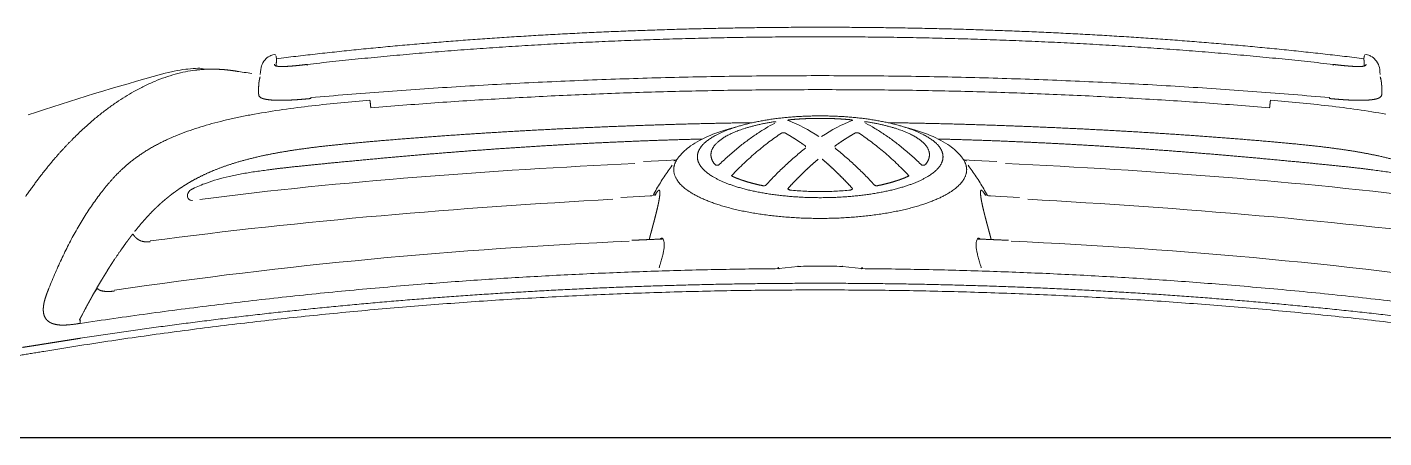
# Model space of a CAD drawing. Extents: x -1073 to 35213, y -1180 to 6950.
# Drawn here: x 18632.8 to 18697.9, y 868.6 to 888.3 of the extents above; entities that cross this region are included whole.
import ezdxf

# ---------------------------------------------------------------- set-up
doc = ezdxf.new("R2010")
doc.units = 0
doc.header["$LTSCALE"] = 25
doc.layers.get('0').update_dxf_attribs({"color": 9, "lineweight": 9})
doc.layers.add('04', color=9, linetype='Continuous', lineweight=9)
doc.layers.add('DATA TAVAN', color=160, linetype='Continuous', lineweight=30)

# ---------------------------------------------------------------- blocks, each defined once
blk = doc.blocks.new('p-araba-polo')
at = {"extrusion": (0, 0, -1)}
for p, q in [((0.02002, 0.30334), (0.02013, 0.30423)), ((0.01422, 0.26091), (0.01391, 0.26097)), ((0.01508, 0.26079), (0.01402, 0.26094)), ((0.01503, 0.26079), (0.01425, 0.2609)), ((0.01831, 0.26121), (0.0184, 0.2612)), ((0.08109, 0.08663), (0.08157, 0.09555)), ((0.06387, 0.07388), (0.06438, 0.08476)), ((0.0636, 0.06899), (0.06387, 0.07386)), ((0.06854, 0.07272), (0.06886, 0.07295)), ((0.1157, 0.01978), (0.11462, 0.01066))]:
    blk.add_line(p, q, dxfattribs=at)
for p, q in [((0.1157, -0.01977), (0.11462, -0.01066)), ((0.0636, -0.06898), (0.06387, -0.07386)), ((0.06387, -0.07388), (0.06438, -0.08475)), ((0.06854, -0.07272), (0.06886, -0.07295)), ((0.08109, -0.08663), (0.08157, -0.09555)), ((0.01422, -0.2609), (0.01391, -0.26097)), ((0.01508, -0.26079), (0.01402, -0.26094)), ((0.01503, -0.26079), (0.01425, -0.2609)), ((0.01831, -0.26121), (0.0184, -0.2612))]:
    blk.add_line(p, q)
at = {"flags": 128}
for points in [[(0.08077, 0.08163), (0.08096, 0.08412), (0.08109, 0.08662)], [(0.08077, -0.08162), (0.08096, -0.08412), (0.08109, -0.08662)]]:
    blk.add_lwpolyline(points, dxfattribs=at)
for points, degree in [([(0.15535, 0.37241), (0.15704, 0.38263), (0.15881, 0.39284), (0.16068, 0.40305), (0.1627, 0.41322), (0.16484, 0.42301)], 5), ([(0.02249, 0.31586), (0.02842, 0.33739), (0.03495, 0.35874), (0.04204, 0.37991)], 3), ([(0.08112, 0.38106), (0.0747, 0.37663), (0.0688, 0.37222), (0.06336, 0.36777), (0.0585, 0.36337), (0.05406, 0.35898)], 5), ([(0.15345, 0.38254), (0.1532, 0.3809), (0.15294, 0.37926), (0.15268, 0.37761), (0.15242, 0.37597), (0.15216, 0.37433), (0.1519, 0.37269), (0.15164, 0.37105)], 7), ([(0.12509, 0.36991), (0.12699, 0.37068), (0.12886, 0.37141), (0.13079, 0.37205), (0.13273, 0.37248), (0.13455, 0.37259)], 5), ([(0.12509, 0.36991), (0.12699, 0.37068), (0.12886, 0.37141), (0.13079, 0.37205), (0.13273, 0.37248), (0.13455, 0.37259)], 5), ([(0.13455, 0.37259), (0.13593, 0.37267), (0.1373, 0.3726), (0.13863, 0.37224), (0.13979, 0.37162), (0.14067, 0.37077), (0.14142, 0.36949)], 6), ([(0.13455, 0.37259), (0.1362, 0.37268), (0.13785, 0.37256), (0.13942, 0.37192), (0.14052, 0.37102), (0.14142, 0.36949)], 5), ([(0.15164, 0.37105), (0.15127, 0.36873), (0.15089, 0.36642), (0.15052, 0.3641), (0.15016, 0.36179), (0.14979, 0.35947), (0.14943, 0.35716), (0.14908, 0.35484)], 7), ([(0.14908, 0.35484), (0.14993, 0.36024), (0.15078, 0.36565), (0.15164, 0.37105)], 3), ([(0.14142, 0.36949), (0.14236, 0.36786), (0.14295, 0.36574), (0.14311, 0.36258), (0.1425, 0.35872), (0.14194, 0.35489)], 5), ([(0.12271, 0), (0.12272, 0.07123), (0.12528, 0.14246), (0.13042, 0.21356), (0.13824, 0.28443), (0.14908, 0.35484)], 5), ([(0.13716, 0.35363), (0.13426, 0.35211), (0.13245, 0.35111), (0.13109, 0.35037), (0.12966, 0.34957), (0.12827, 0.34879)], 5), ([(0.14038, 0.3553), (0.13997, 0.3551), (0.13957, 0.35489), (0.13917, 0.35468), (0.13877, 0.35447), (0.13836, 0.35426), (0.13796, 0.35405), (0.13756, 0.35384), (0.13716, 0.35363)], 8), ([(0.14194, 0.35489), (0.14125, 0.3549), (0.14057, 0.3549), (0.14019, 0.35486), (0.14018, 0.35479), (0.14048, 0.35469)], 5), ([(0.14048, 0.35469), (0.14018, 0.35479), (0.14019, 0.35486), (0.14057, 0.3549), (0.14125, 0.3549), (0.14194, 0.35489)], 5), ([(0.12827, 0.34879), (0.12613, 0.34758), (0.124, 0.34635), (0.12189, 0.34511), (0.1198, 0.34386), (0.11774, 0.34259), (0.1157, 0.34131), (0.11369, 0.34002), (0.1117, 0.33871)], 8), ([(0.12827, 0.34879), (0.1276, 0.34841), (0.12695, 0.34801), (0.12634, 0.34757), (0.12576, 0.34712), (0.12523, 0.34664)], 5), ([(0.1264, 0.3385), (0.12657, 0.33961), (0.12677, 0.34097), (0.12681, 0.3427), (0.12661, 0.3444), (0.12622, 0.34557), (0.12572, 0.3461), (0.12523, 0.34664)], 7), ([(0.1264, 0.33849), (0.12663, 0.34005), (0.12694, 0.34212), (0.12662, 0.34516), (0.12592, 0.34588), (0.12523, 0.34664)], 5), ([(0.05219, 0.30944), (0.05555, 0.31751), (0.05934, 0.32455), (0.06353, 0.33051), (0.06814, 0.3356), (0.07316, 0.34011), (0.0785, 0.34426)], 6), ([(0.1117, 0.33871), (0.10844, 0.33656), (0.10593, 0.3348), (0.10351, 0.33304), (0.10251, 0.3323), (0.1016, 0.33162)], 5), ([(0.1025, 0.09158), (0.10631, 0.1742), (0.11391, 0.25667), (0.12608, 0.33849)], 3), ([(0.09785, 0.32872), (0.09617, 0.32738), (0.09449, 0.326), (0.09283, 0.32458), (0.09118, 0.32311), (0.08957, 0.32159), (0.08798, 0.32001)], 6), ([(0.1016, 0.33162), (0.1011, 0.33124), (0.10061, 0.33087), (0.10009, 0.33047), (0.09957, 0.33007), (0.09905, 0.32966)], 5), ([(0.09905, 0.32966), (0.10052, 0.32869), (0.10212, 0.32774), (0.10319, 0.32465), (0.10299, 0.3231), (0.10275, 0.32128)], 5), ([(0.10275, 0.32128), (0.10299, 0.3231), (0.10319, 0.32465), (0.10212, 0.32774), (0.10052, 0.32869), (0.09905, 0.32966)], 5), ([(0.08248, 0.09953), (0.08654, 0.17365), (0.09271, 0.24768), (0.10242, 0.32128)], 3), ([(0.08798, 0.32001), (0.08689, 0.31892), (0.0858, 0.31779), (0.08473, 0.31664), (0.08368, 0.31545), (0.08264, 0.31421)], 5), ([(0.02013, 0.30425), (0.02063, 0.30803), (0.02126, 0.31132), (0.0225, 0.31587)], 3), ([(0.08264, 0.31421), (0.08211, 0.31358), (0.08159, 0.31295), (0.08106, 0.31229), (0.08055, 0.31164), (0.08003, 0.31096)], 5), ([(0.08003, 0.31096), (0.07916, 0.30981), (0.0783, 0.30864), (0.07746, 0.30744), (0.07664, 0.30621), (0.07584, 0.30495), (0.07506, 0.30366)], 6), ([(0.01968, 0.29844), (0.01977, 0.29994), (0.01982, 0.30154), (0.02003, 0.30335)], 3), ([(0.02048, 0.29888), (0.0205, 0.29903), (0.02051, 0.29919), (0.02053, 0.29934), (0.02055, 0.29949), (0.02057, 0.29965)], 5), ([(0.02057, 0.29965), (0.02054, 0.29939), (0.02051, 0.29914), (0.02048, 0.29888)], 3), ([(0.02059, 0.29958), (0.02059, 0.29958), (0.02059, 0.29958), (0.02059, 0.29958), (0.02059, 0.29958), (0.02059, 0.29958), (0.02059, 0.29958), (0.02059, 0.29958)], 7), ([(0.02061, 0.29948), (0.02061, 0.29948), (0.02061, 0.29948), (0.02061, 0.29948)], 3), ([(0.06152, 0.26706), (0.06286, 0.27335), (0.06438, 0.27928), (0.06609, 0.28483), (0.06802, 0.29006), (0.07015, 0.2949), (0.07251, 0.29945), (0.07506, 0.30366)], 7), ([(0.07917, 0.30303), (0.07867, 0.30274), (0.07824, 0.30237), (0.07792, 0.30191), (0.07766, 0.3014), (0.07741, 0.30088)], 5), ([(0.02017, 0.29502), (0.01987, 0.29615), (0.01958, 0.29729), (0.01968, 0.29839)], 3), ([(0.02127, 0.27882), (0.02085, 0.28113), (0.02051, 0.28344), (0.02026, 0.28575), (0.0201, 0.28807), (0.02003, 0.29039), (0.02005, 0.2927), (0.02017, 0.29502)], 7), ([(0.06529, 0.08893), (0.0687, 0.15862), (0.07363, 0.22829), (0.08254, 0.2975)], 3), ([(0.02211, 0.27255), (0.02183, 0.27507), (0.02149, 0.27746), (0.02109, 0.27983)], 3), ([(0.0257, 0.26906), (0.02524, 0.26899), (0.02481, 0.2689), (0.02441, 0.2688), (0.02404, 0.2687), (0.02371, 0.26858)], 5), ([(0.0257, 0.26906), (0.02667, 0.26922), (0.02778, 0.26932), (0.02902, 0.26938), (0.03041, 0.26936), (0.03194, 0.26932)], 5), ([(0.03376, 0.26826), (0.03342, 0.26886), (0.03305, 0.26918), (0.03268, 0.2693), (0.0323, 0.26931), (0.03194, 0.26932)], 5), ([(0.03497, 0.26164), (0.03489, 0.26351), (0.03473, 0.2652), (0.03447, 0.26662), (0.03413, 0.2676), (0.03376, 0.26826)], 5), ([(0.05472, 0.21463), (0.05545, 0.223), (0.05619, 0.23116), (0.057, 0.23901), (0.05791, 0.2466), (0.05894, 0.25376), (0.06014, 0.26062), (0.06152, 0.26706)], 7), ([(0.01508, 0.26079), (0.0105, 0.2237), (0.00687, 0.18651), (0.00409, 0.14926), (0.00205, 0.11197), (0.00069, 0.07466), (0, 0.03733), (0, 0)], 7), ([(0.01353, 0.26112), (0.01334, 0.26118), (0.01317, 0.26128), (0.01309, 0.26179)], 3), ([(0.01382, 0.261), (0.01385, 0.26099), (0.01388, 0.26098), (0.01391, 0.26097), (0.01394, 0.26096), (0.01398, 0.26096)], 5), ([(0.01398, 0.26096), (0.01398, 0.26095), (0.01399, 0.26095), (0.01399, 0.26095), (0.014, 0.26095), (0.014, 0.26095), (0.01401, 0.26095), (0.01402, 0.26094)], 7), ([(0.01402, 0.26094), (0.01409, 0.26092), (0.01415, 0.2609), (0.01452, 0.26087)], 3), ([(0.01402, 0.26094), (0.01404, 0.26094), (0.01407, 0.26093), (0.01411, 0.26092), (0.01416, 0.26091), (0.01423, 0.2609), (0.01431, 0.26089), (0.01442, 0.26088)], 7), ([(0.01508, 0.26079), (0.01503, 0.26079), (0.01502, 0.26079), (0.01503, 0.26079), (0.01505, 0.26079), (0.01508, 0.26079)], 5), ([(0.01508, 0.26079), (0.01503, 0.26079), (0.01502, 0.26079), (0.01503, 0.26079), (0.01505, 0.26079), (0.01508, 0.26079)], 5), ([(0.01508, 0.26079), (0.01681, 0.26084), (0.01855, 0.26088)], 2), ([(0.01883, 0.25795), (0.01884, 0.2596), (0.01875, 0.26091), (0.01853, 0.2615), (0.01828, 0.26174), (0.01803, 0.26176), (0.01777, 0.26178)], 6), ([(0.01819, 0.26122), (0.01824, 0.26122), (0.0183, 0.26121), (0.01836, 0.2612), (0.01842, 0.26119)], 4), ([(0.01844, 0.26119), (0.0184, 0.2612), (0.01836, 0.26121), (0.01831, 0.26121), (0.01827, 0.26122), (0.01823, 0.26122), (0.01819, 0.26122)], 6), ([(0.03483, 0.25265), (0.03494, 0.25452), (0.03502, 0.25639), (0.03506, 0.25822), (0.03505, 0.26), (0.03497, 0.26164)], 5), ([(0.06311, 0.21382), (0.06401, 0.22347), (0.06489, 0.23274), (0.06574, 0.24156), (0.06657, 0.24988), (0.06741, 0.2577), (0.06837, 0.265)], 6), ([(0.01783, 0.24604), (0.01805, 0.24795), (0.01827, 0.24986), (0.01847, 0.25175), (0.01864, 0.25356), (0.01876, 0.25522), (0.01882, 0.2567), (0.01883, 0.25795)], 7), ([(0.03417, 0.24422), (0.03432, 0.24589), (0.03447, 0.24758), (0.03461, 0.24927), (0.03473, 0.25096), (0.03483, 0.25265)], 5), ([(0.00457, 0), (0.00457, 0.04924), (0.00586, 0.09856), (0.00836, 0.14784), (0.01224, 0.19704), (0.01783, 0.24604)], 5), ([(0.01783, 0.24604), (0.01779, 0.24605), (0.01798, 0.24602), (0.01826, 0.24599)], 3), ([(0.03372, 0.24425), (0.03385, 0.24424), (0.03396, 0.24423), (0.03408, 0.24422), (0.03414, 0.24422), (0.03417, 0.24422)], 5), ([(0.03417, 0.24422), (0.03414, 0.24422), (0.03408, 0.24422), (0.03396, 0.24423), (0.03385, 0.24424), (0.03372, 0.24425)], 5), ([(0.03859, 0.21554), (0.03749, 0.21565), (0.03639, 0.21576), (0.03565, 0.21585), (0.03532, 0.2159), (0.03499, 0.21596)], 5), ([(0.03859, 0.21554), (0.03749, 0.21565), (0.03639, 0.21576), (0.03565, 0.21585), (0.03532, 0.2159), (0.03499, 0.21596)], 5), ([(0.05472, 0.21463), (0.05276, 0.19201), (0.05109, 0.16934), (0.04966, 0.14664), (0.04846, 0.12392), (0.04745, 0.10118), (0.04665, 0.07843), (0.04607, 0.05568), (0.04574, 0.03293)], 8), ([(0.04574, 0.03293), (0.04607, 0.05568), (0.04665, 0.07843), (0.04745, 0.10118), (0.04846, 0.12392), (0.04966, 0.14664), (0.05109, 0.16934), (0.05276, 0.19201), (0.05472, 0.21463)], 8), ([(0.06311, 0.21382), (0.0613, 0.19427), (0.05965, 0.17468), (0.05811, 0.15505), (0.05683, 0.13538), (0.0557, 0.11569), (0.05477, 0.09598), (0.05407, 0.07626), (0.05357, 0.05655)], 8), ([(0.05357, 0.05655), (0.05407, 0.07626), (0.05477, 0.09598), (0.0557, 0.11569), (0.05683, 0.13538), (0.05811, 0.15505), (0.05965, 0.17468), (0.0613, 0.19427), (0.06311, 0.21382)], 8), ([(0.10149, 0.07539), (0.10164, 0.07912), (0.1018, 0.08285), (0.10196, 0.08657), (0.10213, 0.0903)], 4), ([(0.07865, 0.07694), (0.07826, 0.07699), (0.07796, 0.07707), (0.07788, 0.07726), (0.07808, 0.07756), (0.07853, 0.07796), (0.07918, 0.07844), (0.07998, 0.07897)], 7), ([(0.07865, 0.07694), (0.07826, 0.07699), (0.07796, 0.07707), (0.07788, 0.07726), (0.07808, 0.07756), (0.07853, 0.07796), (0.07918, 0.07844), (0.07998, 0.07897)], 7), ([(0.08519, 0.07775), (0.0864, 0.07802), (0.08768, 0.07832), (0.089, 0.07864), (0.09037, 0.07899), (0.09178, 0.07936), (0.0932, 0.07973), (0.09465, 0.08012)], 7), ([(0.10138, 0.08192), (0.1004, 0.08166), (0.09943, 0.0814), (0.09846, 0.08114), (0.0975, 0.08088), (0.09655, 0.08063), (0.09559, 0.08037), (0.09465, 0.08012)], 7), ([(0.06887, 0.07296), (0.06796, 0.07229), (0.06705, 0.07162), (0.06618, 0.07095)], 3), ([(0.06885, 0.07294), (0.06885, 0.07295), (0.06886, 0.07295), (0.06887, 0.07296)], 3), ([(0.06885, 0.07294), (0.06885, 0.07295), (0.06886, 0.07295), (0.06887, 0.07296)], 3), ([(0.08519, 0.07775), (0.08397, 0.07749), (0.08282, 0.07726), (0.08176, 0.07708), (0.08079, 0.07694), (0.07993, 0.07687), (0.07921, 0.07686), (0.07865, 0.07694)], 7), ([(0.10149, 0.07539), (0.10134, 0.07549), (0.10119, 0.07559), (0.10109, 0.07573), (0.10106, 0.0759), (0.1011, 0.0761), (0.10121, 0.07633), (0.10138, 0.07656)], 7), ([(0.06162, 0.06735), (0.06757, 0.07265), (0.07406, 0.07241), (0.08041, 0.06604), (0.08585, 0.05387), (0.08973, 0.03731), (0.09163, 0.01856), (0.09163, 0)], 7), ([(0.0636, 0.06896), (0.06362, 0.0691), (0.06365, 0.06925), (0.0637, 0.06941), (0.06376, 0.06958), (0.06384, 0.06976), (0.06393, 0.06994), (0.06402, 0.07013)], 7), ([(0.04249, 0), (0.04249, 0.01509), (0.04403, 0.03018), (0.04712, 0.04349), (0.05145, 0.05322), (0.05641, 0.05836), (0.06143, 0.05887)], 6), ([(0.06143, 0.05887), (0.06667, 0.05941), (0.07196, 0.05488), (0.07664, 0.04523), (0.08001, 0.03151), (0.08169, 0.01575), (0.08169, 0)], 6), ([(0.06601, 0.05027), (0.06264, 0.05324), (0.05904, 0.05386), (0.05544, 0.05185), (0.05206, 0.04739), (0.04917, 0.04061), (0.0469, 0.03219), (0.04539, 0.02268)], 7), ([(0.06616, 0.04935), (0.06618, 0.04954), (0.06619, 0.04972), (0.06618, 0.04989), (0.06615, 0.05002), (0.06611, 0.05013), (0.06607, 0.05022), (0.06601, 0.05027)], 7), ([(0.07141, 0.04227), (0.07137, 0.04236), (0.07133, 0.04243), (0.07127, 0.04248), (0.0712, 0.0425), (0.07113, 0.04248), (0.07107, 0.04244), (0.07101, 0.04238)], 7), ([(0.07595, 0.02748), (0.07545, 0.02995), (0.07489, 0.03231), (0.07428, 0.03457), (0.07363, 0.0367), (0.07293, 0.0387), (0.07219, 0.04056), (0.07141, 0.04227)], 7), ([(0.04539, 0.02268), (0.04536, 0.02251), (0.04534, 0.02233), (0.04533, 0.02214), (0.04532, 0.02196), (0.04533, 0.02178), (0.04534, 0.02162), (0.04536, 0.0215)], 7), ([(0.04536, 0.0215), (0.04537, 0.02138), (0.0454, 0.02129), (0.04543, 0.02123), (0.04546, 0.0212), (0.0455, 0.0212), (0.04553, 0.02124), (0.04557, 0.02131)], 7), ([(0.11564, 0.01993), (0.11533, 0.01994), (0.11515, 0.01999), (0.11511, 0.02009), (0.11525, 0.02021), (0.11559, 0.02035)], 5), ([(0.11564, 0.01993), (0.11533, 0.01994), (0.11515, 0.01999), (0.11511, 0.02009), (0.11525, 0.02021), (0.11559, 0.02035)], 5), ([(0.11559, 0.02035), (0.11562, 0.02023), (0.11564, 0.02011), (0.11566, 0.01999), (0.11568, 0.01987), (0.1157, 0.01978)], 5), ([(0.04437, 0.01477), (0.04417, 0.01272), (0.044, 0.01064), (0.04387, 0.00853), (0.04377, 0.00641), (0.0437, 0.00428), (0.04367, 0.00214), (0.04367, 0)], 7), ([(0.04467, 0.01541), (0.04463, 0.01551), (0.04458, 0.01554), (0.04453, 0.01552), (0.04448, 0.01539), (0.04443, 0.01522), (0.0444, 0.01501), (0.04437, 0.01477)], 7), ([(0.05237, 0.00064), (0.04922, 0.00551), (0.04666, 0.01037), (0.04469, 0.01521)], 3), ([(0.0506, 0.01776), (0.05059, 0.01758), (0.05059, 0.0174), (0.0506, 0.01723), (0.05061, 0.01709), (0.05064, 0.01697), (0.05067, 0.01686), (0.05071, 0.01679)], 7), ([(0.0508, 0.01862), (0.05076, 0.01855), (0.05072, 0.01846), (0.05069, 0.01835), (0.05065, 0.01822), (0.05063, 0.01808), (0.05061, 0.01792), (0.0506, 0.01776)], 7), ([(0.05071, 0.01679), (0.05148, 0.01541), (0.05229, 0.01404), (0.05314, 0.01266), (0.05402, 0.01128), (0.05494, 0.0099), (0.05589, 0.00852), (0.05688, 0.00713)], 7), ([(0.07722, 0.01541), (0.07498, 0.01335), (0.07282, 0.01129), (0.07073, 0.00922), (0.06872, 0.00715), (0.06679, 0.00507), (0.06495, 0.00299), (0.06318, 0.00091)], 7), ([(0.07783, 0.01477), (0.07781, 0.01501), (0.07775, 0.01522), (0.07768, 0.01539), (0.07756, 0.01552), (0.07745, 0.01554), (0.07733, 0.01551), (0.07722, 0.01541)], 7), ([(0.07768, 0.01494), (0.07773, 0.01499), (0.0778, 0.01501), (0.07786, 0.01499), (0.07793, 0.01493), (0.07799, 0.01484), (0.07803, 0.01473), (0.07806, 0.01461)], 7), ([(0.05749, 0.00712), (0.05724, 0.00709), (0.05697, 0.00701), (0.05688, 0.00713)], 3), ([(0.05688, 0.00713), (0.05697, 0.00701), (0.05724, 0.00709), (0.05749, 0.00712)], 3), ([(0, 0), (-0.00005, 0), (-0.00006, 0), (-0.00005, 0), (-0.00003, 0), (0, 0)], 5), ([(0, 0), (-0.00005, 0), (-0.00006, 0), (-0.00005, 0), (-0.00003, 0), (0, 0)], 5), ([(0.01508, -0.26079), (0.0105, -0.2237), (0.00687, -0.18651), (0.00409, -0.14926), (0.00205, -0.11197), (0.00069, -0.07466), (0, -0.03733), (0, 0)], 7), ([(0.00457, 0), (0.00457, -0.04924), (0.00586, -0.09856), (0.00836, -0.14784), (0.01224, -0.19704), (0.01783, -0.24604)], 5), ([(0.04249, 0), (0.04249, -0.01509), (0.04403, -0.03018), (0.04712, -0.04349), (0.05145, -0.05321), (0.05641, -0.05836), (0.06143, -0.05887)], 6), ([(0.04437, -0.01477), (0.04417, -0.01272), (0.044, -0.01064), (0.04387, -0.00853), (0.04377, -0.00641), (0.0437, -0.00428), (0.04367, -0.00214), (0.04367, 0)], 7), ([(0.06143, -0.05887), (0.06667, -0.0594), (0.07196, -0.05488), (0.07664, -0.04523), (0.08001, -0.03151), (0.08169, -0.01575), (0.08169, 0)], 6), ([(0.06162, -0.06735), (0.06757, -0.07265), (0.07406, -0.07241), (0.08041, -0.06604), (0.08585, -0.05387), (0.08973, -0.03731), (0.09163, -0.01855), (0.09163, 0)], 7), ([(0.12271, 0), (0.12272, -0.07123), (0.12528, -0.14246), (0.13042, -0.21356), (0.13824, -0.28443), (0.14908, -0.35484)], 5), ([(0.05237, -0.00064), (0.04922, -0.0055), (0.04666, -0.01037), (0.04469, -0.01521)], 3), ([(0.07722, -0.01541), (0.07498, -0.01335), (0.07282, -0.01129), (0.07073, -0.00922), (0.06872, -0.00714), (0.06679, -0.00507), (0.06495, -0.00299), (0.06318, -0.00091)], 7), ([(0.05071, -0.01679), (0.05148, -0.01541), (0.05229, -0.01403), (0.05314, -0.01266), (0.05402, -0.01128), (0.05494, -0.00989), (0.05589, -0.00851), (0.05688, -0.00713)], 7), ([(0.05749, -0.00712), (0.05724, -0.00709), (0.05697, -0.00701), (0.05688, -0.00713)], 3), ([(0.05688, -0.00713), (0.05697, -0.00701), (0.05724, -0.00709), (0.05749, -0.00712)], 3), ([(0.04467, -0.01541), (0.04463, -0.01551), (0.04458, -0.01554), (0.04453, -0.01551), (0.04448, -0.01539), (0.04443, -0.01522), (0.0444, -0.01501), (0.04437, -0.01477)], 7), ([(0.0506, -0.01775), (0.05059, -0.01758), (0.05059, -0.0174), (0.0506, -0.01723), (0.05061, -0.01708), (0.05064, -0.01696), (0.05067, -0.01686), (0.05071, -0.01679)], 7), ([(0.0508, -0.01862), (0.05076, -0.01855), (0.05072, -0.01846), (0.05069, -0.01835), (0.05065, -0.01822), (0.05063, -0.01807), (0.05061, -0.01792), (0.0506, -0.01775)], 7), ([(0.07783, -0.01477), (0.07781, -0.01501), (0.07775, -0.01522), (0.07768, -0.01539), (0.07756, -0.01551), (0.07745, -0.01554), (0.07733, -0.01551), (0.07722, -0.01541)], 7), ([(0.07768, -0.01494), (0.07773, -0.01499), (0.0778, -0.01501), (0.07786, -0.01499), (0.07793, -0.01493), (0.07799, -0.01484), (0.07803, -0.01473), (0.07806, -0.01461)], 7), ([(0.04539, -0.02268), (0.04536, -0.02251), (0.04534, -0.02233), (0.04533, -0.02214), (0.04532, -0.02195), (0.04533, -0.02178), (0.04534, -0.02162), (0.04536, -0.02149)], 7), ([(0.04536, -0.02149), (0.04537, -0.02138), (0.0454, -0.02129), (0.04543, -0.02122), (0.04546, -0.0212), (0.0455, -0.0212), (0.04553, -0.02124), (0.04557, -0.02131)], 7), ([(0.06601, -0.05027), (0.06264, -0.05324), (0.05904, -0.05386), (0.05544, -0.05185), (0.05206, -0.04739), (0.04917, -0.04061), (0.0469, -0.03219), (0.04539, -0.02268)], 7), ([(0.11564, -0.01992), (0.11533, -0.01994), (0.11515, -0.01999), (0.11511, -0.02009), (0.11525, -0.02021), (0.11559, -0.02035)], 5), ([(0.11564, -0.01992), (0.11533, -0.01994), (0.11515, -0.01999), (0.11511, -0.02009), (0.11525, -0.02021), (0.11559, -0.02035)], 5), ([(0.11559, -0.02035), (0.11562, -0.02023), (0.11564, -0.02011), (0.11566, -0.01999), (0.11568, -0.01987), (0.1157, -0.01977)], 5), ([(0.07595, -0.02748), (0.07545, -0.02994), (0.07489, -0.03231), (0.07428, -0.03457), (0.07363, -0.0367), (0.07293, -0.0387), (0.07219, -0.04056), (0.07141, -0.04227)], 7), ([(0.05472, -0.21463), (0.05276, -0.19201), (0.05109, -0.16934), (0.04966, -0.14664), (0.04846, -0.12392), (0.04745, -0.10118), (0.04665, -0.07843), (0.04607, -0.05568), (0.04574, -0.03292)], 8), ([(0.04574, -0.03292), (0.04607, -0.05568), (0.04665, -0.07843), (0.04745, -0.10118), (0.04846, -0.12392), (0.04966, -0.14664), (0.05109, -0.16934), (0.05276, -0.19201), (0.05472, -0.21463)], 8), ([(0.07141, -0.04227), (0.07137, -0.04236), (0.07133, -0.04243), (0.07127, -0.04248), (0.0712, -0.0425), (0.07113, -0.04248), (0.07107, -0.04244), (0.07101, -0.04238)], 7), ([(0.06616, -0.04935), (0.06618, -0.04954), (0.06619, -0.04972), (0.06618, -0.04989), (0.06615, -0.05002), (0.06611, -0.05013), (0.06607, -0.05022), (0.06601, -0.05027)], 7), ([(0.06311, -0.21382), (0.0613, -0.19427), (0.05965, -0.17468), (0.05811, -0.15505), (0.05683, -0.13538), (0.0557, -0.11569), (0.05477, -0.09598), (0.05407, -0.07626), (0.05357, -0.05655)], 8), ([(0.05357, -0.05655), (0.05407, -0.07626), (0.05477, -0.09598), (0.0557, -0.11569), (0.05683, -0.13538), (0.05811, -0.15505), (0.05965, -0.17468), (0.0613, -0.19427), (0.06311, -0.21382)], 8), ([(0.0636, -0.06896), (0.06362, -0.06909), (0.06365, -0.06925), (0.0637, -0.06941), (0.06376, -0.06958), (0.06384, -0.06976), (0.06393, -0.06994), (0.06402, -0.07013)], 7), ([(0.06887, -0.07296), (0.06796, -0.07229), (0.06705, -0.07162), (0.06618, -0.07095)], 3), ([(0.06885, -0.07294), (0.06885, -0.07295), (0.06886, -0.07295), (0.06887, -0.07296)], 3), ([(0.06885, -0.07294), (0.06885, -0.07295), (0.06886, -0.07295), (0.06887, -0.07296)], 3), ([(0.07865, -0.07693), (0.07826, -0.07699), (0.07796, -0.07707), (0.07788, -0.07726), (0.07808, -0.07756), (0.07853, -0.07796), (0.07918, -0.07844), (0.07998, -0.07896)], 7), ([(0.07865, -0.07693), (0.07826, -0.07699), (0.07796, -0.07707), (0.07788, -0.07726), (0.07808, -0.07756), (0.07853, -0.07796), (0.07918, -0.07844), (0.07998, -0.07896)], 7), ([(0.08519, -0.07775), (0.08397, -0.07749), (0.08282, -0.07726), (0.08176, -0.07708), (0.08079, -0.07694), (0.07993, -0.07687), (0.07921, -0.07686), (0.07865, -0.07693)], 7), ([(0.08519, -0.07775), (0.0864, -0.07802), (0.08768, -0.07831), (0.089, -0.07864), (0.09037, -0.07899), (0.09178, -0.07935), (0.0932, -0.07973), (0.09465, -0.08012)], 7), ([(0.10149, -0.07539), (0.10134, -0.07549), (0.10119, -0.07559), (0.10109, -0.07573), (0.10106, -0.0759), (0.1011, -0.0761), (0.10121, -0.07632), (0.10138, -0.07656)], 7), ([(0.10149, -0.07539), (0.10164, -0.07912), (0.1018, -0.08284), (0.10196, -0.08657), (0.10213, -0.0903)], 4), ([(0.10138, -0.08192), (0.1004, -0.08166), (0.09943, -0.0814), (0.09846, -0.08114), (0.0975, -0.08088), (0.09655, -0.08062), (0.09559, -0.08037), (0.09465, -0.08012)], 7), ([(0.06529, -0.08893), (0.0687, -0.15862), (0.07363, -0.22828), (0.08254, -0.2975)], 3), ([(0.1025, -0.09158), (0.10631, -0.1742), (0.11391, -0.25667), (0.12608, -0.33849)], 3), ([(0.08248, -0.09953), (0.08654, -0.17365), (0.09271, -0.24768), (0.10242, -0.32128)], 3), ([(0.05472, -0.21463), (0.05545, -0.223), (0.05619, -0.23116), (0.057, -0.23901), (0.05791, -0.2466), (0.05894, -0.25375), (0.06014, -0.26062), (0.06152, -0.26706)], 7), ([(0.06311, -0.21382), (0.06401, -0.22347), (0.06489, -0.23274), (0.06574, -0.24156), (0.06657, -0.24988), (0.06741, -0.25769), (0.06837, -0.265)], 6), ([(0.03859, -0.21554), (0.03749, -0.21565), (0.03639, -0.21576), (0.03565, -0.21584), (0.03532, -0.2159), (0.03499, -0.21596)], 5), ([(0.03859, -0.21554), (0.03749, -0.21565), (0.03639, -0.21576), (0.03565, -0.21584), (0.03532, -0.2159), (0.03499, -0.21596)], 5), ([(0.01783, -0.24604), (0.01779, -0.24604), (0.01798, -0.24602), (0.01826, -0.24599)], 3), ([(0.01783, -0.24604), (0.01805, -0.24795), (0.01827, -0.24986), (0.01847, -0.25175), (0.01864, -0.25355), (0.01876, -0.25522), (0.01882, -0.2567), (0.01883, -0.25795)], 7), ([(0.03372, -0.24425), (0.03385, -0.24424), (0.03396, -0.24423), (0.03408, -0.24422), (0.03414, -0.24422), (0.03417, -0.24421)], 5), ([(0.03417, -0.24421), (0.03414, -0.24422), (0.03408, -0.24422), (0.03396, -0.24423), (0.03385, -0.24424), (0.03372, -0.24425)], 5), ([(0.03417, -0.24421), (0.03432, -0.24589), (0.03447, -0.24758), (0.03461, -0.24927), (0.03473, -0.25096), (0.03483, -0.25265)], 5), ([(0.03483, -0.25265), (0.03494, -0.25452), (0.03502, -0.25639), (0.03506, -0.25822), (0.03505, -0.26), (0.03497, -0.26164)], 5), ([(0.01883, -0.25795), (0.01884, -0.2596), (0.01875, -0.26091), (0.01853, -0.2615), (0.01828, -0.26174), (0.01803, -0.26176), (0.01777, -0.26178)], 6), ([(0.01353, -0.26112), (0.01334, -0.26117), (0.01317, -0.26128), (0.01309, -0.26179)], 3), ([(0.01382, -0.261), (0.01385, -0.26099), (0.01388, -0.26098), (0.01391, -0.26097), (0.01394, -0.26096), (0.01398, -0.26095)], 5), ([(0.01398, -0.26095), (0.01398, -0.26095), (0.01399, -0.26095), (0.01399, -0.26095), (0.014, -0.26095), (0.014, -0.26095), (0.01401, -0.26094), (0.01402, -0.26094)], 7), ([(0.01402, -0.26094), (0.01409, -0.26092), (0.01415, -0.2609), (0.01452, -0.26087)], 3), ([(0.01402, -0.26094), (0.01404, -0.26094), (0.01407, -0.26093), (0.01411, -0.26092), (0.01416, -0.26091), (0.01423, -0.2609), (0.01431, -0.26089), (0.01442, -0.26088)], 7), ([(0.01508, -0.26079), (0.01503, -0.26079), (0.01502, -0.26079), (0.01503, -0.26079), (0.01505, -0.26079), (0.01508, -0.26079)], 5), ([(0.01508, -0.26079), (0.01503, -0.26079), (0.01502, -0.26079), (0.01503, -0.26079), (0.01505, -0.26079), (0.01508, -0.26079)], 5), ([(0.01508, -0.26079), (0.01681, -0.26084), (0.01855, -0.26088)], 2), ([(0.01819, -0.26122), (0.01824, -0.26122), (0.0183, -0.26121), (0.01836, -0.2612), (0.01842, -0.26119)], 4), ([(0.01844, -0.26119), (0.0184, -0.2612), (0.01836, -0.26121), (0.01831, -0.26121), (0.01827, -0.26122), (0.01823, -0.26122), (0.01819, -0.26122)], 6), ([(0.03497, -0.26164), (0.03489, -0.26351), (0.03473, -0.2652), (0.03447, -0.26662), (0.03413, -0.2676), (0.03376, -0.26826)], 5), ([(0.0257, -0.26906), (0.02524, -0.26899), (0.02481, -0.2689), (0.02441, -0.2688), (0.02404, -0.2687), (0.02371, -0.26858)], 5), ([(0.0257, -0.26906), (0.02667, -0.26922), (0.02778, -0.26932), (0.02902, -0.26938), (0.03041, -0.26935), (0.03194, -0.26932)], 5), ([(0.03376, -0.26826), (0.03342, -0.26886), (0.03305, -0.26918), (0.03268, -0.2693), (0.0323, -0.26931), (0.03194, -0.26932)], 5), ([(0.06152, -0.26706), (0.06286, -0.27335), (0.06438, -0.27928), (0.06609, -0.28483), (0.06802, -0.29006), (0.07015, -0.2949), (0.07251, -0.29944), (0.07506, -0.30366)], 7)]:
    blk.add_open_spline(points, degree=degree)
for points, degree, knots in [([(0.15164, 0.37105), (0.15194, 0.37296), (0.15256, 0.37679), (0.15315, 0.38062), (0.15345, 0.38254)], 3, [0, 0, 0, 0, 0.500002, 1, 1, 1, 1]), ([(0.15535, 0.37241), (0.15371, 0.36215), (0.15042, 0.34164), (0.14607, 0.31078), (0.14215, 0.27986), (0.13867, 0.24889), (0.13562, 0.21788), (0.133, 0.18682), (0.13079, 0.15573), (0.12899, 0.12462), (0.1276, 0.09348), (0.12662, 0.06233), (0.126, 0.03117), (0.12593, 0.01039), (0.12589, 0)], 3, [0, 0, 0, 0, 0.083333, 0.166666, 0.25, 0.333333, 0.416666, 0.5, 0.583333, 0.666666, 0.75, 0.833333, 0.916667, 1, 1, 1, 1]), ([(0.0785, 0.34426), (0.08038, 0.34568), (0.08415, 0.34852), (0.09024, 0.35258), (0.09664, 0.35644), (0.10334, 0.3601), (0.11033, 0.36355), (0.11757, 0.36683), (0.12258, 0.36889), (0.12509, 0.36991)], 3, [0, 0, 0, 0, 0.142744, 0.285902, 0.429075, 0.572117, 0.714996, 0.857678, 1, 1, 1, 1]), ([(0.05406, 0.35898), (0.05263, 0.35754), (0.04977, 0.35465), (0.04589, 0.35034), (0.0423, 0.34605), (0.03901, 0.3418), (0.03602, 0.33757), (0.03327, 0.33337), (0.03167, 0.3306), (0.03087, 0.32921)], 3, [0, 0, 0, 0, 0.142856, 0.285712, 0.428569, 0.571427, 0.714284, 0.857142, 1, 1, 1, 1]), ([(0.14194, 0.35489), (0.14038, 0.34415), (0.13726, 0.32267), (0.1331, 0.29037), (0.12936, 0.25802), (0.12604, 0.22562), (0.12422, 0.20399), (0.12331, 0.19317)], 3, [0, 0, 0, 0, 0.2, 0.4, 0.6, 0.8, 1, 1, 1, 1]), ([(0.14187, 0.35443), (0.14187, 0.35443), (0.14187, 0.35443), (0.14187, 0.35443), (0.14187, 0.35443), (0.14187, 0.35443), (0.14187, 0.35443), (0.14187, 0.35443), (0.14187, 0.35443), (0.14187, 0.35443), (0.14187, 0.35443)], 5, [0, 0, 0, 0, 0, 0, 1, 1, 1, 1, 1, 1.000001, 1.000001, 1.000001, 1.000001, 1.000001, 1.000001]), ([(0.14187, 0.35443), (0.14187, 0.35443), (0.14187, 0.35443), (0.14187, 0.35443), (0.14187, 0.35443), (0.14187, 0.35443), (0.14187, 0.35443), (0.14187, 0.35443), (0.14187, 0.35443), (0.14187, 0.35443), (0.14187, 0.35443)], 5, [0, 0, 0, 0, 0, 0, 1, 1, 1, 1, 1, 1.000001, 1.000001, 1.000001, 1.000001, 1.000001, 1.000001]), ([(0.12523, 0.34664), (0.1257, 0.34703), (0.12663, 0.34782), (0.12772, 0.34846), (0.12827, 0.34879)], 3, [0, 0, 0, 0, 0.497077, 1, 1, 1, 1]), ([(0.03087, 0.32921), (0.02996, 0.32752), (0.02813, 0.32416), (0.02588, 0.31916), (0.02397, 0.3142), (0.02245, 0.3093), (0.02127, 0.30444), (0.0208, 0.30124), (0.02057, 0.29965)], 3, [0, 0, 0, 0, 0.166666, 0.333333, 0.5, 0.666667, 0.833333, 1, 1, 1, 1]), ([(0.04165, 0.27132), (0.04203, 0.27334), (0.04278, 0.27737), (0.04406, 0.28325), (0.04544, 0.28896), (0.04694, 0.29446), (0.04857, 0.29972), (0.0503, 0.30474), (0.05156, 0.30787), (0.05219, 0.30944)], 3, [0, 0, 0, 0, 0.14299, 0.285846, 0.42866, 0.571442, 0.714235, 0.857051, 1, 1, 1, 1]), ([(0.06837, 0.265), (0.06866, 0.26712), (0.06923, 0.27135), (0.07026, 0.27751), (0.07147, 0.28345), (0.07291, 0.28912), (0.07443, 0.29383), (0.07594, 0.29774), (0.07691, 0.29983), (0.07741, 0.30088)], 3, [0, 0, 0, 0, 0.158147, 0.316114, 0.473938, 0.631662, 0.789307, 0.893445, 1, 1, 1, 1]), ([(0.07829, 0.30231), (0.07842, 0.30245), (0.07868, 0.30272), (0.07901, 0.30293), (0.07917, 0.30303)], 3, [0, 0, 0, 0, 0.498736, 1, 1, 1, 1]), ([(0.07917, 0.30303), (0.0795, 0.30317), (0.08014, 0.30346), (0.08126, 0.30351), (0.08184, 0.30323), (0.08213, 0.30309)], 3, [0, 0, 0, 0, 0.334219, 0.667128, 1, 1, 1, 1]), ([(0.08213, 0.30309), (0.08231, 0.30294), (0.08266, 0.30264), (0.08298, 0.30186), (0.08305, 0.30126), (0.08309, 0.30097)], 3, [0, 0, 0, 0, 0.331791, 0.664325, 1, 1, 1, 1]), ([(0.02048, 0.29888), (0.02041, 0.29825), (0.02028, 0.29696), (0.02021, 0.29567), (0.02017, 0.29502)], 3, [0, 0, 0, 0, 0.490502, 1, 1, 1, 1]), ([(0.01309, 0.2618), (0.0133, 0.26283), (0.01419, 0.26501), (0.01736, 0.26792), (0.01902, 0.26832), (0.02261, 0.26858)], 3, [0, 0, 0, 0, 0.07302, 0.262364, 1, 1, 1, 1]), ([(0.0239, 0.26865), (0.02396, 0.26867), (0.02449, 0.26882), (0.02513, 0.26895), (0.0257, 0.26906)], 3, [0, 0, 0, 0, 0.111026, 1, 1, 1, 1]), ([(0.02465, 0.26849), (0.02465, 0.26849), (0.02465, 0.26849), (0.02465, 0.26849), (0.02465, 0.26849), (0.02465, 0.26849), (0.02465, 0.26849)], 3, [0, 0, 0, 0, 1, 1, 1, 1, 1, 1, 1]), ([(0.03194, 0.26932), (0.03225, 0.26933), (0.03288, 0.26935), (0.03347, 0.26862), (0.03376, 0.26826)], 3, [0, 0, 0, 0, 0.496902, 1, 1, 1, 1]), ([(0.03376, 0.26826), (0.03391, 0.26794), (0.03421, 0.26731), (0.03457, 0.2658), (0.03484, 0.26392), (0.03493, 0.2624), (0.03497, 0.26164)], 3, [0, 0, 0, 0, 0.249651, 0.50002, 0.750356, 1, 1, 1, 1]), ([(0.03499, 0.21596), (0.03539, 0.22059), (0.03619, 0.22988), (0.03764, 0.24381), (0.03936, 0.25775), (0.04088, 0.26679), (0.04165, 0.27132)], 3, [0, 0, 0, 0, 0.247766, 0.497058, 0.747807, 1, 1, 1, 1]), ([(0.01398, 0.26096), (0.01399, 0.26095), (0.014, 0.26095), (0.01401, 0.26095), (0.01402, 0.26094)], 2, [0, 0, 0, 0.5, 0.5, 1, 1, 1]), ([(0.01999, 0.26657), (0.01999, 0.26657), (0.01999, 0.26657), (0.01999, 0.26657), (0.01999, 0.26657), (0.01999, 0.26657), (0.01999, 0.26657), (0.01999, 0.26657), (0.01999, 0.26657), (0.01999, 0.26657), (0.01999, 0.26657)], 5, [0, 0, 0, 0, 0, 0, 1, 1, 1, 1, 1, 1, 1, 1, 1, 1, 1]), ([(0.01999, 0.26657), (0.01999, 0.26657), (0.01999, 0.26657), (0.01999, 0.26657), (0.01999, 0.26657), (0.01999, 0.26657), (0.01999, 0.26657), (0.01999, 0.26657), (0.01999, 0.26657), (0.01999, 0.26657), (0.01999, 0.26657)], 5, [0, 0, 0, 0, 0, 0, 1, 1, 1, 1, 1, 1, 1, 1, 1, 1, 1]), ([(0.03497, 0.26164), (0.03499, 0.26094), (0.03504, 0.25955), (0.03502, 0.25729), (0.03495, 0.25499), (0.03487, 0.25343), (0.03483, 0.25265)], 3, [0, 0, 0, 0, 0.251327, 0.501735, 0.751271, 1, 1, 1, 1]), ([(0.02319, 0), (0.02323, 0.01165), (0.02332, 0.03494), (0.02397, 0.06987), (0.02503, 0.10479), (0.02653, 0.1397), (0.02847, 0.17458), (0.03081, 0.20944), (0.03275, 0.23265), (0.03372, 0.24425)], 3, [0, 0, 0, 0, 0.142868, 0.285725, 0.428582, 0.571438, 0.714291, 0.857142, 1, 1, 1, 1]), ([(0.03859, 0.21554), (0.03779, 0.20529), (0.03618, 0.1848), (0.03423, 0.15403), (0.03262, 0.12325), (0.03139, 0.09244), (0.03052, 0.06163), (0.02999, 0.03082), (0.02993, 0.01027), (0.0299, 0)], 3, [0, 0, 0, 0, 0.14291, 0.285803, 0.428665, 0.571538, 0.714372, 0.857182, 1, 1, 1, 1]), ([(0.12331, 0.19317), (0.12257, 0.18356), (0.1211, 0.16432), (0.11934, 0.13544), (0.11789, 0.10655), (0.11681, 0.07763), (0.11603, 0.04871), (0.11581, 0.02942), (0.1157, 0.01978)], 3, [0, 0, 0, 0, 0.166667, 0.333329, 0.499994, 0.666662, 0.833329, 1, 1, 1, 1]), ([(0.08058, 0.08018), (0.07851, 0.07902), (0.07436, 0.07671), (0.0707, 0.07421), (0.06887, 0.07296)], 3, [0, 0, 0, 0, 0.497743, 1, 1, 1, 1]), ([(0.08063, 0.07935), (0.08057, 0.07931), (0.08015, 0.07902), (0.07942, 0.07822), (0.08107, 0.08062), (0.08077, 0.08163)], 3, [0, 0, 0, 0, 0.049965, 0.344308, 1, 1, 1, 1]), ([(0.10149, 0.07539), (0.10181, 0.07523), (0.10246, 0.07491), (0.10383, 0.07473), (0.10544, 0.07479), (0.10723, 0.07505), (0.10848, 0.07533), (0.10911, 0.07548)], 3, [0, 0, 0, 0, 0.19954, 0.398751, 0.598409, 0.798825, 1, 1, 1, 1]), ([(0.10911, 0.07548), (0.10986, 0.07566), (0.11136, 0.07604), (0.11341, 0.07666), (0.11472, 0.07708), (0.11525, 0.07726)], 3, [0, 0, 0, 0, 0.371057, 0.742346, 1, 1, 1, 1]), ([(0.048, 0.04095), (0.05018, 0.04959), (0.05426, 0.05961), (0.05988, 0.06592), (0.06207, 0.06774)], 3, [0, 0, 0, 0, 0.724927, 1, 1, 1, 1]), ([(0.04593, 0.02173), (0.04675, 0.02323), (0.04839, 0.02623), (0.05128, 0.03074), (0.05448, 0.03526), (0.05803, 0.03978), (0.06189, 0.04429), (0.06473, 0.04729), (0.06616, 0.04879)], 3, [0, 0, 0, 0, 0.16668, 0.33334, 0.5, 0.66666, 0.83332, 1, 1, 1, 1]), ([(0.06616, 0.04935), (0.06615, 0.04925), (0.06612, 0.04905), (0.06604, 0.04878), (0.06594, 0.04855), (0.06586, 0.04845), (0.06582, 0.04841)], 3, [0, 0, 0, 0, 0.249941, 0.499809, 0.750049, 1, 1, 1, 1]), ([(0.0508, 0.01862), (0.05147, 0.01961), (0.0528, 0.02159), (0.0557, 0.02556), (0.05967, 0.03052), (0.06413, 0.03548), (0.06796, 0.03943), (0.06999, 0.0414), (0.07101, 0.04238)], 3, [0, 0, 0, 0, 0.125004, 0.250006, 0.499999, 0.749992, 0.874995, 1, 1, 1, 1]), ([(0.07101, 0.04238), (0.07105, 0.04241), (0.07112, 0.04247), (0.07123, 0.04248), (0.07133, 0.04241), (0.07139, 0.04232), (0.07141, 0.04227)], 3, [0, 0, 0, 0, 0.250044, 0.499974, 0.749882, 1, 1, 1, 1]), ([(0.07565, 0.02604), (0.07398, 0.02447), (0.07064, 0.02134), (0.06608, 0.01661), (0.06182, 0.01188), (0.05929, 0.00872), (0.05803, 0.00713)], 3, [0, 0, 0, 0, 0.25, 0.5, 0.750001, 1, 1, 1, 1]), ([(0.07595, 0.02748), (0.07597, 0.02735), (0.076, 0.02709), (0.07595, 0.02665), (0.07583, 0.02626), (0.07571, 0.02611), (0.07565, 0.02604)], 3, [0, 0, 0, 0, 0.250006, 0.500022, 0.750005, 1, 1, 1, 1]), ([(0.04536, 0.02149), (0.04535, 0.02157), (0.04533, 0.02174), (0.04533, 0.02205), (0.04535, 0.02238), (0.04537, 0.02258), (0.04539, 0.02268)], 3, [0, 0, 0, 0, 0.252843, 0.501765, 0.750957, 1, 1, 1, 1]), ([(0.04557, 0.02131), (0.04555, 0.02128), (0.0455, 0.02121), (0.04544, 0.02122), (0.04539, 0.02131), (0.04537, 0.02143), (0.04536, 0.02149)], 3, [0, 0, 0, 0, 0.250438, 0.501916, 0.753209, 1, 1, 1, 1]), ([(0.08008, 0.02338), (0.08008, 0.02338), (0.08008, 0.02338), (0.08008, 0.02338), (0.08008, 0.02338), (0.08008, 0.02338), (0.08008, 0.02338)], 3, [0, 0, 0, 0, 1, 1, 1, 1, 1, 1, 1]), ([(0.08008, 0.02338), (0.08008, 0.02338), (0.08008, 0.02338), (0.08008, 0.02338), (0.08008, 0.02338), (0.08008, 0.02338), (0.08008, 0.02338)], 3, [0, 0, 0, 0, 1, 1, 1, 1, 1, 1, 1]), ([(0.08022, 0.02243), (0.08022, 0.02243), (0.08022, 0.02243), (0.08022, 0.02243), (0.08022, 0.02243), (0.08022, 0.02243), (0.08022, 0.02243)], 3, [0, 0, 0, 0, 1, 1, 1, 1, 1, 1, 1]), ([(0.08034, 0.02153), (0.08034, 0.02153), (0.08034, 0.02153), (0.08034, 0.02153), (0.08034, 0.02153), (0.08034, 0.02153), (0.08034, 0.02153)], 3, [0, 0, 0, 0, 1, 1, 1, 1, 1, 1, 1]), ([(0.08034, 0.02153), (0.08034, 0.02153), (0.08034, 0.02153), (0.08034, 0.02153), (0.08034, 0.02153), (0.08034, 0.02153), (0.08034, 0.02153)], 3, [0, 0, 0, 0, 1, 1, 1, 1, 1, 1, 1]), ([(0.04437, 0.01477), (0.04439, 0.0149), (0.04442, 0.01517), (0.0445, 0.01543), (0.04459, 0.01554), (0.04464, 0.01545), (0.04467, 0.01541)], 3, [0, 0, 0, 0, 0.250017, 0.50001, 0.749992, 1, 1, 1, 1]), ([(0.07806, 0.01461), (0.07801, 0.01474), (0.07791, 0.01501), (0.07775, 0.01496), (0.07768, 0.01494)], 3, [0, 0, 0, 0, 0.500677, 1, 1, 1, 1]), ([(0.07876, 0), (0.07875, 0.00123), (0.07874, 0.0037), (0.0786, 0.00739), (0.07838, 0.01104), (0.07817, 0.01342), (0.07806, 0.01461)], 3, [0, 0, 0, 0, 0.25, 0.5, 0.75, 1, 1, 1, 1]), ([(0.05847, 0.00759), (0.05844, 0.00759), (0.0584, 0.00759), (0.0584, 0.00761), (0.05841, 0.00762)], 3, [0, 0, 0, 0, 0.500023, 1, 1, 1, 1]), ([(0.11455, 0), (0.11456, 0.00178), (0.11456, 0.00534), (0.1146, 0.00889), (0.11462, 0.01066)], 3, [0, 0, 0, 0, 0.5, 1, 1, 1, 1]), ([(0.02319, 0), (0.02323, -0.01165), (0.02332, -0.03494), (0.02397, -0.06987), (0.02503, -0.10479), (0.02653, -0.1397), (0.02847, -0.17458), (0.03081, -0.20944), (0.03275, -0.23265), (0.03372, -0.24425)], 3, [0, 0, 0, 0, 0.142868, 0.285725, 0.428582, 0.571438, 0.714291, 0.857142, 1, 1, 1, 1]), ([(0.03859, -0.21554), (0.03779, -0.20529), (0.03618, -0.1848), (0.03423, -0.15403), (0.03262, -0.12324), (0.03139, -0.09244), (0.03052, -0.06163), (0.02999, -0.03082), (0.02993, -0.01027), (0.0299, 0)], 3, [0, 0, 0, 0, 0.14291, 0.285803, 0.428665, 0.571538, 0.714372, 0.857182, 1, 1, 1, 1]), ([(0.07876, 0), (0.07875, -0.00123), (0.07874, -0.0037), (0.0786, -0.00739), (0.07838, -0.01104), (0.07817, -0.01342), (0.07806, -0.01461)], 3, [0, 0, 0, 0, 0.25, 0.5, 0.75, 1, 1, 1, 1]), ([(0.11455, 0), (0.11456, -0.00178), (0.11456, -0.00534), (0.1146, -0.00888), (0.11462, -0.01066)], 3, [0, 0, 0, 0, 0.5, 1, 1, 1, 1]), ([(0.15535, -0.37241), (0.15371, -0.36215), (0.15042, -0.34164), (0.14607, -0.31078), (0.14215, -0.27986), (0.13867, -0.24889), (0.13562, -0.21788), (0.133, -0.18682), (0.13079, -0.15573), (0.12899, -0.12462), (0.1276, -0.09348), (0.12662, -0.06233), (0.126, -0.03117), (0.12593, -0.01039), (0.12589, 0)], 3, [0, 0, 0, 0, 0.083333, 0.166666, 0.25, 0.333333, 0.416666, 0.5, 0.583333, 0.666666, 0.75, 0.833333, 0.916667, 1, 1, 1, 1]), ([(0.07565, -0.02604), (0.07398, -0.02447), (0.07064, -0.02134), (0.06608, -0.01661), (0.06182, -0.01188), (0.05929, -0.00871), (0.05803, -0.00713)], 3, [0, 0, 0, 0, 0.25, 0.5, 0.750001, 1, 1, 1, 1]), ([(0.05847, -0.00759), (0.05844, -0.00759), (0.0584, -0.00758), (0.0584, -0.00761), (0.05841, -0.00762)], 3, [0, 0, 0, 0, 0.500023, 1, 1, 1, 1]), ([(0.04437, -0.01477), (0.04439, -0.0149), (0.04442, -0.01517), (0.0445, -0.01543), (0.04459, -0.01554), (0.04464, -0.01545), (0.04467, -0.01541)], 3, [0, 0, 0, 0, 0.250017, 0.50001, 0.749992, 1, 1, 1, 1]), ([(0.0508, -0.01862), (0.05147, -0.01961), (0.0528, -0.02159), (0.0557, -0.02556), (0.05967, -0.03052), (0.06413, -0.03547), (0.06796, -0.03943), (0.06999, -0.0414), (0.07101, -0.04238)], 3, [0, 0, 0, 0, 0.125004, 0.250006, 0.499999, 0.749992, 0.874995, 1, 1, 1, 1]), ([(0.07806, -0.01461), (0.07801, -0.01474), (0.07791, -0.01501), (0.07775, -0.01496), (0.07768, -0.01494)], 3, [0, 0, 0, 0, 0.500677, 1, 1, 1, 1]), ([(0.04536, -0.02149), (0.04535, -0.02157), (0.04533, -0.02174), (0.04533, -0.02205), (0.04535, -0.02238), (0.04537, -0.02258), (0.04539, -0.02268)], 3, [0, 0, 0, 0, 0.252843, 0.501765, 0.750957, 1, 1, 1, 1]), ([(0.04557, -0.02131), (0.04555, -0.02128), (0.0455, -0.02121), (0.04544, -0.02122), (0.04539, -0.02131), (0.04537, -0.02143), (0.04536, -0.02149)], 3, [0, 0, 0, 0, 0.250438, 0.501916, 0.753209, 1, 1, 1, 1]), ([(0.04593, -0.02173), (0.04675, -0.02323), (0.04839, -0.02623), (0.05128, -0.03074), (0.05448, -0.03526), (0.05803, -0.03978), (0.06189, -0.04429), (0.06473, -0.04729), (0.06616, -0.04879)], 3, [0, 0, 0, 0, 0.16668, 0.33334, 0.5, 0.66666, 0.83332, 1, 1, 1, 1]), ([(0.08008, -0.02337), (0.08008, -0.02337), (0.08008, -0.02337), (0.08008, -0.02337), (0.08008, -0.02337), (0.08008, -0.02337), (0.08008, -0.02337)], 3, [0, 0, 0, 0, 1, 1, 1, 1, 1, 1, 1]), ([(0.08008, -0.02338), (0.08008, -0.02338), (0.08008, -0.02338), (0.08008, -0.02338), (0.08008, -0.02338), (0.08008, -0.02338), (0.08008, -0.02338)], 3, [0, 0, 0, 0, 1, 1, 1, 1, 1, 1, 1]), ([(0.08022, -0.02243), (0.08022, -0.02243), (0.08022, -0.02243), (0.08022, -0.02243), (0.08022, -0.02243), (0.08022, -0.02243), (0.08022, -0.02243)], 3, [0, 0, 0, 0, 1, 1, 1, 1, 1, 1, 1]), ([(0.08034, -0.02153), (0.08034, -0.02153), (0.08034, -0.02153), (0.08034, -0.02153), (0.08034, -0.02153), (0.08034, -0.02153), (0.08034, -0.02153)], 3, [0, 0, 0, 0, 1, 1, 1, 1, 1, 1, 1]), ([(0.08034, -0.02153), (0.08034, -0.02153), (0.08034, -0.02153), (0.08034, -0.02153), (0.08034, -0.02153), (0.08034, -0.02153), (0.08034, -0.02153)], 3, [0, 0, 0, 0, 1, 1, 1, 1, 1, 1, 1]), ([(0.12331, -0.19317), (0.12257, -0.18355), (0.1211, -0.16432), (0.11934, -0.13544), (0.11789, -0.10654), (0.11681, -0.07763), (0.11603, -0.04871), (0.11581, -0.02942), (0.1157, -0.01977)], 3, [0, 0, 0, 0, 0.166667, 0.333329, 0.499994, 0.666662, 0.833329, 1, 1, 1, 1]), ([(0.07595, -0.02748), (0.07597, -0.02735), (0.076, -0.02709), (0.07595, -0.02665), (0.07583, -0.02626), (0.07571, -0.02611), (0.07565, -0.02604)], 3, [0, 0, 0, 0, 0.250006, 0.500022, 0.750005, 1, 1, 1, 1]), ([(0.048, -0.04094), (0.05018, -0.04959), (0.05426, -0.05961), (0.05988, -0.06592), (0.06207, -0.06774)], 3, [0, 0, 0, 0, 0.724927, 1, 1, 1, 1]), ([(0.07101, -0.04238), (0.07105, -0.04241), (0.07112, -0.04247), (0.07123, -0.04247), (0.07133, -0.04241), (0.07139, -0.04232), (0.07141, -0.04227)], 3, [0, 0, 0, 0, 0.250044, 0.499974, 0.749882, 1, 1, 1, 1]), ([(0.06616, -0.04935), (0.06615, -0.04925), (0.06612, -0.04905), (0.06604, -0.04878), (0.06594, -0.04855), (0.06586, -0.04845), (0.06582, -0.0484)], 3, [0, 0, 0, 0, 0.249941, 0.499809, 0.750049, 1, 1, 1, 1]), ([(0.08058, -0.08018), (0.07851, -0.07902), (0.07436, -0.0767), (0.0707, -0.07421), (0.06887, -0.07296)], 3, [0, 0, 0, 0, 0.497743, 1, 1, 1, 1]), ([(0.10149, -0.07539), (0.10181, -0.07523), (0.10246, -0.07491), (0.10383, -0.07473), (0.10544, -0.07479), (0.10723, -0.07505), (0.10848, -0.07533), (0.10911, -0.07547)], 3, [0, 0, 0, 0, 0.19954, 0.398751, 0.598409, 0.798825, 1, 1, 1, 1]), ([(0.10911, -0.07547), (0.10986, -0.07566), (0.11136, -0.07604), (0.11341, -0.07666), (0.11472, -0.07708), (0.11525, -0.07726)], 3, [0, 0, 0, 0, 0.371057, 0.742346, 1, 1, 1, 1]), ([(0.08063, -0.07935), (0.08057, -0.07931), (0.08015, -0.07902), (0.07942, -0.07822), (0.08107, -0.08062), (0.08077, -0.08162)], 3, [0, 0, 0, 0, 0.049965, 0.344308, 1, 1, 1, 1]), ([(0.14194, -0.35489), (0.14038, -0.34415), (0.13726, -0.32267), (0.1331, -0.29037), (0.12936, -0.25802), (0.12604, -0.22562), (0.12422, -0.20399), (0.12331, -0.19317)], 3, [0, 0, 0, 0, 0.2, 0.4, 0.6, 0.8, 1, 1, 1, 1]), ([(0.03499, -0.21596), (0.03539, -0.22059), (0.03619, -0.22988), (0.03764, -0.24381), (0.03936, -0.25775), (0.04088, -0.26679), (0.04165, -0.27132)], 3, [0, 0, 0, 0, 0.247766, 0.497058, 0.747807, 1, 1, 1, 1]), ([(0.03497, -0.26164), (0.03499, -0.26094), (0.03504, -0.25954), (0.03502, -0.25729), (0.03495, -0.25499), (0.03487, -0.25343), (0.03483, -0.25265)], 3, [0, 0, 0, 0, 0.251327, 0.501735, 0.751271, 1, 1, 1, 1]), ([(0.01309, -0.2618), (0.0133, -0.26283), (0.01419, -0.26501), (0.01736, -0.26792), (0.01902, -0.26832), (0.02261, -0.26858)], 3, [0, 0, 0, 0, 0.07302, 0.262364, 1, 1, 1, 1]), ([(0.01398, -0.26095), (0.01399, -0.26095), (0.014, -0.26095), (0.01401, -0.26095), (0.01402, -0.26094)], 2, [0, 0, 0, 0.5, 0.5, 1, 1, 1]), ([(0.01999, -0.26657), (0.01999, -0.26657), (0.01999, -0.26657), (0.01999, -0.26657), (0.01999, -0.26657), (0.01999, -0.26657), (0.01999, -0.26657), (0.01999, -0.26657), (0.01999, -0.26657), (0.01999, -0.26657), (0.01999, -0.26657)], 5, [0, 0, 0, 0, 0, 0, 1, 1, 1, 1, 1, 1, 1, 1, 1, 1, 1]), ([(0.01999, -0.26657), (0.01999, -0.26657), (0.01999, -0.26657), (0.01999, -0.26657), (0.01999, -0.26657), (0.01999, -0.26657), (0.01999, -0.26657), (0.01999, -0.26657), (0.01999, -0.26657), (0.01999, -0.26657), (0.01999, -0.26657)], 5, [0, 0, 0, 0, 0, 0, 1, 1, 1, 1, 1, 1, 1, 1, 1, 1, 1]), ([(0.03376, -0.26826), (0.03391, -0.26794), (0.03421, -0.26731), (0.03457, -0.2658), (0.03484, -0.26392), (0.03493, -0.2624), (0.03497, -0.26164)], 3, [0, 0, 0, 0, 0.249651, 0.50002, 0.750356, 1, 1, 1, 1]), ([(0.06837, -0.265), (0.06866, -0.26712), (0.06923, -0.27135), (0.07026, -0.27751), (0.07147, -0.28345), (0.07291, -0.28911), (0.07443, -0.29383), (0.07594, -0.29774), (0.07691, -0.29982), (0.07741, -0.30088)], 3, [0, 0, 0, 0, 0.158147, 0.316114, 0.473938, 0.631662, 0.789307, 0.893445, 1, 1, 1, 1]), ([(0.0239, -0.26865), (0.02396, -0.26867), (0.02449, -0.26882), (0.02513, -0.26895), (0.0257, -0.26906)], 3, [0, 0, 0, 0, 0.111026, 1, 1, 1, 1]), ([(0.02465, -0.26849), (0.02465, -0.26849), (0.02465, -0.26849), (0.02465, -0.26849), (0.02465, -0.26849), (0.02465, -0.26849), (0.02465, -0.26849)], 3, [0, 0, 0, 0, 1, 1, 1, 1, 1, 1, 1]), ([(0.03194, -0.26932), (0.03225, -0.26933), (0.03288, -0.26935), (0.03347, -0.26862), (0.03376, -0.26826)], 3, [0, 0, 0, 0, 0.496902, 1, 1, 1, 1])]:
    blk.add_open_spline(points, degree=degree, knots=knots)
at = {"extrusion": (0, 0, -1)}
for p in [(0.1157, 0.01978), (0.11462, 0.01066)]:
    blk.add_point(p, dxfattribs=at)
for p in [(0.11462, -0.01066), (0.1157, -0.01977)]:
    blk.add_point(p)

msp = doc.modelspace()

# ---------------------------------------------------------------- linework, layer by layer
at = {"layer": 'DATA TAVAN'}
msp.add_line((18823.98, 868.587), (18168.025, 868.587), dxfattribs=at)

# ---------------------------------------------------------------- block references
at = {"layer": '04', "xscale": -100, "yscale": 100, "zscale": 100, "rotation": 90}
msp.add_blockref('p-araba-polo', (18670.838, 888.268), dxfattribs=at)

doc.saveas('drawing.dxf')
